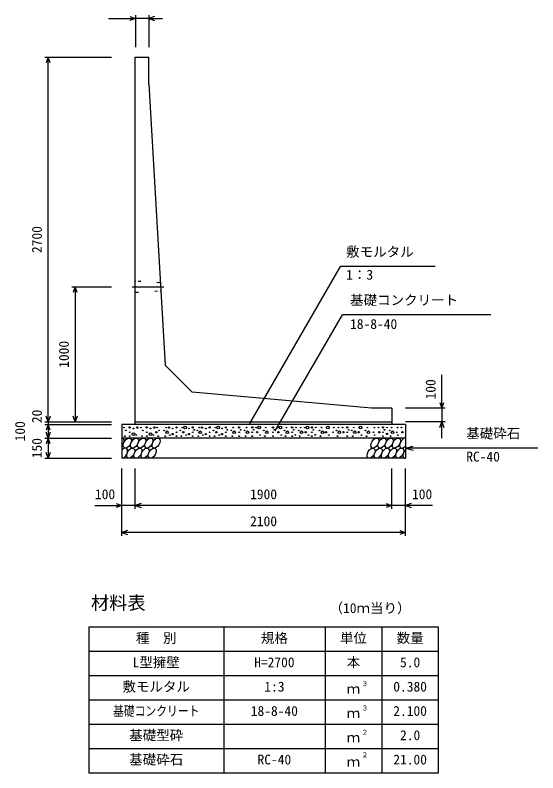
# Model space of a CAD drawing. Units: millimetres, scale not verified. Extents: x -67200 to 67200, y -23760 to 23760.
# Drawn here: x 19197 to 23067, y -5606 to 6 of the extents above; entities that cross this region are included whole.
import ezdxf
from ezdxf.enums import TextEntityAlignment as Align

# ---------------------------------------------------------------- set-up
doc = ezdxf.new("R2010")
doc.units = ezdxf.units.MM
doc.header["$LTSCALE"] = 80
doc.linetypes.add('CHAIN1', pattern=[8, 5, -1, 1, -1])
doc.linetypes.add('DOTTED', pattern=[1.75, 0.25, -1.5])
for name, color, linetype, lineweight in [('0-0_CENTER', 7, 'CHAIN1', 25), ('0-1_DIM', 7, 'Continuous', 25), ('0-3_HATCH', 6, 'Continuous', 25), ('0-4_HYO', 3, 'Continuous', 25), ('0-5_HYO2', 4, 'Continuous', 25), ('0-6_OUTLINE', 1, 'Continuous', 25), ('0-7_OUTLINE2', 4, 'DOTTED', 25), ('0-8_TXT', 7, 'Continuous', 25)]:
    doc.layers.add(name, color=color, linetype=linetype, lineweight=lineweight)
doc.styles.add('ＭＳ ゴシック', font='')
doc.styles.get('ＭＳ ゴシック').set_extended_font_data('MS Gothic')

msp = doc.modelspace()

# ---------------------------------------------------------------- linework, layer by layer
at = {"layer": '0-0_CENTER'}
msp.add_line((20063.94, -2005.79), (20298.06, -2005.79), dxfattribs=at)
at = {"layer": '0-1_DIM'}
for p, q in [((20087.32, 6.1), (20087.32, -230.79)), ((20187.32, 6.1), (20187.32, -230.79)), ((19887.78, -18.9), (20087.32, -18.9)), ((20187.32, -18.9), (20087.32, -18.9)), ((20187.32, -18.9), (20287.32, -18.9)), ((19416.61, -305.79), (19911.61, -305.79)), ((19441.61, -3005.79), (19441.61, -305.79)), ((20933.75, -3017.69), (21605.02, -1855.01)), ((22307.44, -1855.01), (21605.02, -1855.01)), ((19616.61, -2005.79), (19911.61, -2005.79)), ((19641.61, -2005.79), (19641.61, -3005.79)), ((21123.23, -3072.08), (21619.5, -2212.52)), ((22719.05, -2212.52), (21619.5, -2212.52)), ((22356.61, -2905.79), (22356.61, -2658.1)), ((22381.61, -2905.79), (22086.61, -2905.79)), ((22356.61, -2905.79), (22356.61, -3005.79)), ((19416.61, -3005.79), (19911.61, -3005.79)), ((19416.61, -3025.79), (19911.61, -3025.79)), ((19441.61, -3005.79), (19441.61, -3025.79)), ((19441.61, -3025.79), (19441.61, -3125.79)), ((22381.61, -3005.79), (22086.61, -3005.79)), ((22356.61, -3125.79), (22356.61, -3005.79)), ((19416.61, -3125.79), (19911.61, -3125.79)), ((19441.61, -3125.79), (19441.61, -3275.79)), ((22086.61, -3200.79), (22144.56, -3185.26)), ((23066.93, -3200.79), (22086.61, -3200.79)), ((22086.61, -3200.79), (22144.56, -3216.32)), ((19416.61, -3275.79), (19911.61, -3275.79)), ((19986.61, -3850.79), (19986.61, -3350.79)), ((20086.61, -3650.79), (20086.61, -3350.79)), ((21986.61, -3650.79), (21986.61, -3350.79)), ((21986.61, -3650.79), (21986.61, -3350.79)), ((22086.61, -3850.79), (22086.61, -3350.79)), ((19787.06, -3625.79), (19986.61, -3625.79)), ((20086.61, -3625.79), (19986.61, -3625.79)), ((21986.61, -3625.79), (20086.61, -3625.79)), ((22086.61, -3625.79), (21986.61, -3625.79)), ((22286.15, -3625.79), (22086.61, -3625.79)), ((22086.61, -3825.79), (19986.61, -3825.79))]:
    msp.add_line(p, q, dxfattribs=at)
for points in [[(20045.04, -3.51), (20087.32, -18.9), (20045.04, -34.29)], [(20229.61, -3.51), (20187.32, -18.9), (20229.61, -34.29)], [(19457, -348.08), (19441.61, -305.79), (19426.22, -348.08)], [(19657, -2048.08), (19641.61, -2005.79), (19626.22, -2048.08)], [(22341.22, -2863.51), (22356.61, -2905.79), (22372, -2863.51)], [(19457, -2963.51), (19441.61, -3005.79), (19426.22, -2963.51)], [(19657, -2963.51), (19641.61, -3005.79), (19626.22, -2963.51)], [(19457, -3068.08), (19441.61, -3025.79), (19426.22, -3068.08)], [(22341.22, -3048.08), (22356.61, -3005.79), (22372, -3048.08)], [(19457, -3083.51), (19441.61, -3125.79), (19426.22, -3083.51)], [(19457, -3168.08), (19441.61, -3125.79), (19426.22, -3168.08)], [(19457, -3233.51), (19441.61, -3275.79), (19426.22, -3233.51)], [(19944.32, -3610.4), (19986.61, -3625.79), (19944.32, -3641.18)], [(20128.89, -3610.4), (20086.61, -3625.79), (20128.89, -3641.18)], [(21944.32, -3610.4), (21986.61, -3625.79), (21944.32, -3641.18)], [(22128.89, -3610.4), (22086.61, -3625.79), (22128.89, -3641.18)], [(20028.89, -3810.4), (19986.61, -3825.79), (20028.89, -3841.18)], [(22044.32, -3810.4), (22086.61, -3825.79), (22044.32, -3841.18)]]:
    msp.add_lwpolyline(points, dxfattribs=at)
at = {"layer": '0-3_HATCH'}
for centre, radius in [((20002.58, -3048.62), 2.5), ((20016.59, -3069.63), 2.5), ((20045.47, -3047.74), 5), ((20045.47, -3083.63), 2.5), ((20073.51, -3055.62), 2.5), ((20101.54, -3048.62), 5), ((20128.68, -3048.62), 2.5), ((20142.7, -3069.63), 2.5), ((20171.57, -3047.74), 5), ((20171.57, -3083.63), 2.5), ((20199.61, -3055.62), 2.5), ((20227.65, -3048.62), 5), ((20241.67, -3083.63), 5), ((20248.68, -3048.62), 2.5), ((20262.7, -3069.63), 2.5), ((20300.52, -3069.63), 2.5), ((20321.55, -3083.63), 10), ((20314.53, -3048.62), 2.5), ((20335.57, -3048.62), 5), ((20363.6, -3055.62), 2.5), ((20391.64, -3047.74), 5), ((20391.64, -3083.63), 2.5), ((20420.52, -3069.63), 2.5), ((20434.53, -3048.62), 2.5), ((20441.55, -3083.63), 5), ((20455.57, -3048.62), 10), ((20483.6, -3055.62), 2.5), ((20511.64, -3047.74), 5), ((20511.64, -3083.63), 2.5), ((20522.98, -3065.31), 2.5), ((20545.74, -3069.63), 2.5), ((20566.77, -3083.63), 10), ((20559.76, -3048.62), 2.5), ((20580.79, -3048.62), 5), ((20608.83, -3055.62), 2.5), ((20636.87, -3047.74), 5), ((20636.87, -3083.63), 2.5), ((20665.74, -3069.63), 2.5), ((20679.76, -3048.62), 2.5), ((20686.77, -3083.63), 5), ((20700.79, -3048.62), 10), ((20728.83, -3055.62), 2.5), ((20756.87, -3047.74), 5), ((20756.87, -3083.63), 2.5), ((20768.2, -3065.31), 2.5), ((20797.66, -3069.63), 2.5), ((20818.69, -3083.63), 10), ((20811.68, -3048.62), 2.5), ((20855.3, -3047.74), 5), ((20855.3, -3083.63), 2.5), ((20866.64, -3065.31), 2.5), ((20896.1, -3069.63), 2.5), ((20917.13, -3083.63), 10), ((20910.12, -3048.62), 2.5), ((20952.3, -3047.74), 5), ((20952.3, -3083.63), 2.5), ((20963.64, -3065.31), 2.5), ((20981.99, -3048.62), 2.5), ((20989.01, -3083.63), 5), ((21003.03, -3048.62), 10), ((21038.37, -3069.63), 2.5), ((21059.4, -3083.63), 10), ((21052.39, -3048.62), 2.5), ((21105.69, -3047.74), 5), ((21105.69, -3083.63), 2.5), ((21117.03, -3065.31), 2.5), ((21139.65, -3048.62), 2.5), ((21146.67, -3083.63), 5), ((21160.69, -3048.62), 10), ((21191.35, -3069.63), 2.5), ((21212.38, -3083.63), 10), ((21205.37, -3048.62), 2.5), ((21247.54, -3047.74), 5), ((21247.54, -3083.63), 2.5), ((21258.88, -3065.31), 2.5), ((21277.24, -3048.62), 2.5), ((21296.48, -3069.63), 2.5), ((21317.51, -3083.63), 10), ((21310.49, -3048.62), 2.5), ((21341.28, -3048.62), 2.5), ((21348.29, -3083.63), 5), ((21362.31, -3048.62), 10), ((21394.08, -3047.74), 5), ((21394.08, -3083.63), 2.5), ((21405.42, -3065.31), 2.5), ((21423.78, -3048.62), 2.5), ((21450.77, -3069.63), 2.5), ((21471.8, -3083.63), 10), ((21464.79, -3048.62), 2.5), ((21498.93, -3083.63), 5), ((21512.95, -3048.62), 10), ((21550.6, -3083.63), 2.5), ((21557.03, -3048.62), 2.5), ((21576.27, -3069.63), 2.5), ((21597.3, -3083.63), 10), ((21590.29, -3048.62), 2.5), ((21621.07, -3048.62), 2.5), ((21628.09, -3083.63), 5), ((21655.48, -3047.74), 5), ((21655.48, -3083.63), 2.5), ((21666.82, -3065.31), 2.5), ((21689.94, -3069.63), 2.5), ((21710.97, -3083.63), 10), ((21703.96, -3048.62), 2.5), ((21740.57, -3083.63), 5), ((21754.59, -3048.62), 10), ((21791.21, -3069.63), 2.5), ((21812.24, -3083.63), 10), ((21805.23, -3048.62), 2.5), ((21850.27, -3083.63), 2.5), ((21856.7, -3048.62), 2.5), ((21886.07, -3048.62), 2.5), ((21893.08, -3083.63), 5), ((21920.48, -3047.74), 5), ((21920.48, -3083.63), 2.5), ((21931.82, -3065.31), 2.5), ((21950.79, -3048.62), 2.5), ((21970, -3069.63), 2.5), ((21991.03, -3083.63), 10), ((21984.02, -3048.62), 2.5), ((22021.75, -3083.63), 2.5), ((22028.18, -3048.62), 2.5), ((22057.56, -3048.62), 2.5), ((22064.57, -3083.63), 5), ((20009.58, -3111.65), 2.5), ((20045.47, -3111.65), 2.5), ((20073.51, -3096.77), 10), ((20094.54, -3103.77), 2.5), ((20135.69, -3111.65), 2.5), ((20171.57, -3111.65), 2.5), ((20199.61, -3096.77), 10), ((20220.64, -3103.77), 2.5), ((20255.69, -3111.65), 2.5), ((20307.53, -3111.65), 2.5), ((20342.57, -3103.77), 2.5), ((20363.6, -3096.77), 5), ((20391.64, -3111.65), 2.5), ((20427.53, -3111.65), 2.5), ((20462.57, -3103.77), 2.5), ((20483.6, -3096.77), 5), ((20511.64, -3111.65), 2.5), ((20552.75, -3111.65), 2.5), ((20587.8, -3103.77), 2.5), ((20608.83, -3096.77), 5), ((20636.87, -3111.65), 2.5), ((20672.75, -3111.65), 2.5), ((20707.8, -3103.77), 2.5), ((20728.83, -3096.77), 5), ((20756.87, -3111.65), 2.5), ((20804.67, -3111.65), 2.5), ((20855.3, -3111.65), 2.5), ((20903.11, -3111.65), 2.5), ((20952.3, -3111.65), 2.5), ((21010.03, -3103.77), 2.5), ((21045.38, -3111.65), 2.5), ((21105.69, -3111.65), 2.5), ((21167.69, -3103.77), 2.5), ((21198.36, -3111.65), 2.5), ((21247.54, -3111.65), 2.5), ((21272.2, -3101.98), 2.5), ((21303.49, -3111.65), 2.5), ((21369.32, -3103.77), 2.5), ((21394.08, -3111.65), 2.5), ((21418.74, -3101.98), 2.5), ((21457.78, -3111.65), 2.5), ((21519.95, -3103.77), 2.5), ((21583.28, -3111.65), 2.5), ((21655.48, -3111.65), 2.5), ((21696.95, -3111.65), 2.5), ((21761.6, -3103.77), 2.5), ((21798.22, -3111.65), 2.5), ((21858.61, -3103.77), 2.5), ((21920.48, -3111.65), 2.5), ((21950.95, -3095.92), 5), ((21977.01, -3111.65), 2.5), ((22030.09, -3103.77), 2.5)]:
    msp.add_circle(centre, radius, dxfattribs=at)
for centre, start_param, end_param in [((19974.24, -3163.3), 4.385593, 6.6745444), ((22072.75, -3163.3), 0.3357715, 4.4411806), ((19999.56, -3238.29), 3.5111464, 7.548991), ((22098.07, -3238.29), 1.2110787, 3.5658734)]:
    msp.add_ellipse(centre, major_axis=(21.81, 35.31), ratio=0.5792, start_param=start_param, end_param=end_param, dxfattribs=at)
for centre in [(20027.45, -3163.3), (20080.66, -3163.3), (20133.87, -3163.3), (20187.08, -3163.3), (20240.29, -3163.3), (21859.91, -3163.3), (21913.12, -3163.3), (21966.33, -3163.3), (22019.54, -3163.3), (20052.77, -3238.29), (20105.98, -3238.29), (20159.19, -3238.29), (20212.4, -3238.29), (21832.02, -3238.29), (21885.23, -3238.29), (21938.44, -3238.29), (21991.65, -3238.29), (22044.86, -3238.29)]:
    msp.add_ellipse(centre, major_axis=(21.81, 35.31), ratio=0.5792, dxfattribs=at)
at = {"layer": '0-4_HYO'}
for p, q in [((20741.61, -4525.79), (20741.61, -5605.79)), ((21491.61, -4525.79), (21491.61, -5605.79)), ((21911.61, -4525.79), (21911.61, -5605.79)), ((19741.61, -4705.79), (22331.61, -4705.79))]:
    msp.add_line(p, q, dxfattribs=at)
msp.add_lwpolyline([(19741.61, -5605.79), (22331.61, -5605.79), (22331.61, -4525.79), (19741.61, -4525.79)], close=True, dxfattribs=at)
at = {"layer": '0-5_HYO2'}
for p, q in [((19741.61, -4885.79), (22331.61, -4885.79)), ((19741.61, -5065.79), (22331.61, -5065.79)), ((19741.61, -5245.79), (22331.61, -5245.79)), ((19741.61, -5425.79), (22331.61, -5425.79))]:
    msp.add_line(p, q, dxfattribs=at)
at = {"layer": '0-6_OUTLINE'}
for p, q in [((20086.61, -305.79), (20186.61, -305.79)), ((20086.61, -3025.79), (20086.61, -305.79)), ((20186.61, -505.79), (20186.61, -305.79)), ((20186.61, -505.79), (20306.61, -2585.79)), ((21986.61, -2905.79), (21836.61, -2905.79)), ((21986.61, -2905.79), (21986.61, -3025.79)), ((20086.61, -3005.79), (21986.61, -3005.79)), ((22086.61, -3025.79), (22086.61, -3275.79)), ((22086.61, -3125.79), (19986.61, -3125.79)), ((22086.61, -3275.79), (19986.61, -3275.79))]:
    msp.add_line(p, q, dxfattribs=at)
for points in [[(21836.61, -2905.79), (20506.61, -2785.79), (20306.61, -2585.79)], [(22086.61, -3025.79), (19986.61, -3025.79), (19986.61, -3275.79)]]:
    msp.add_lwpolyline(points, dxfattribs=at)
at = {"layer": '0-7_OUTLINE2'}
for p, q in [((20091.11, -1965.79), (20086.61, -1961.29)), ((20266.91, -1975.79), (20091.11, -1965.79)), ((20271.16, -1971.29), (20266.91, -1975.79)), ((20086.61, -2050.29), (20091.11, -2045.79)), ((20091.11, -2045.79), (20270.37, -2035.79)), ((20275.14, -2040.29), (20270.37, -2035.79))]:
    msp.add_line(p, q, dxfattribs=at)

# ---------------------------------------------------------------- texts
at = {"layer": '0-1_DIM', "style": 'ＭＳ ゴシック'}
for s, p in [('2700', (19416.61, -1755.79)), ('1000', (19616.61, -2605.79)), ('100', (22331.61, -2840.15)), ('20', (19416.61, -3015.73)), ('100', (19291.61, -3150.79)), ('150', (19416.61, -3275.79))]:
    msp.add_text(s, height=73.31, rotation=90, dxfattribs=at).set_placement(p, align=Align.BOTTOM_LEFT)
for s, p in [('敷モルタル', (21647.87, -1805.01)), ('1：3', (21647.87, -1975.13)), ('基礎コンクリート', (21676.76, -2162.52)), ('18-8-40', (21676.76, -2340.15)), ('基礎砕石', (22536.86, -3150.79)), ('RC-40', (22536.86, -3322.17)), ('100', (19787.97, -3600.79)), ('1900', (20936.61, -3600.79)), ('100', (22135.25, -3600.79)), ('2100', (20936.61, -3800.79))]:
    msp.add_text(s, height=73.31, dxfattribs=at).set_placement(p, align=Align.BOTTOM_LEFT)
at = {"layer": '0-8_TXT', "style": 'ＭＳ ゴシック'}
for s, height, p in [('材料表', 98.97, (19758.27, -4425.79)), ('（10ｍ当り）', 73.31, (21524.94, -4444.13)), ('種\u3000別', 73.31, (20091.61, -4665.79)), ('規格', 73.31, (21016.61, -4665.79)), ('単位', 73.31, (21601.61, -4665.79)), ('数量', 73.31, (22021.61, -4665.79)), ('L型擁壁', 73.31, (20066.61, -4845.79)), ('H=2700', 73.31, (20966.61, -4845.79)), ('本', 73.31, (21651.61, -4845.79)), ('5.0', 73.31, (22046.61, -4845.79)), ('敷モルタル', 73.31, (19991.61, -5025.79)), ('1:3', 73.31, (21041.61, -5025.79)), ('３', 36.66, (21760.84, -4975.18)), ('0.380', 73.31, (21996.61, -5025.79)), ('ｍ', 73.31, (21651.61, -5042.46)), ('18-8-40', 73.31, (20941.61, -5205.79)), ('ｍ', 73.31, (21651.61, -5222.46)), ('３', 36.66, (21760.84, -5155.18)), ('2.100', 73.31, (21996.61, -5205.79)), ('基礎型砕', 73.31, (20041.61, -5385.79)), ('ｍ', 73.31, (21651.61, -5402.46)), ('２', 36.66, (21760.84, -5335.18)), ('2.0', 73.31, (22046.61, -5385.79)), ('基礎砕石', 73.31, (20041.61, -5565.79)), ('RC-40', 73.31, (20991.61, -5565.79)), ('２', 36.66, (21760.84, -5501.85)), ('21.00', 73.31, (21996.61, -5565.79)), ('ｍ', 73.31, (21651.61, -5582.46))]:
    msp.add_text(s, height=height, dxfattribs=at).set_placement(p, align=Align.BOTTOM_LEFT)
at = {"layer": '0-8_TXT', "style": 'ＭＳ ゴシック', "width": 0.8}
msp.add_text('基礎コンクリート', height=73.31, dxfattribs=at).set_placement((19921.61, -5205.79), align=Align.BOTTOM_LEFT)

doc.saveas('drawing.dxf')
